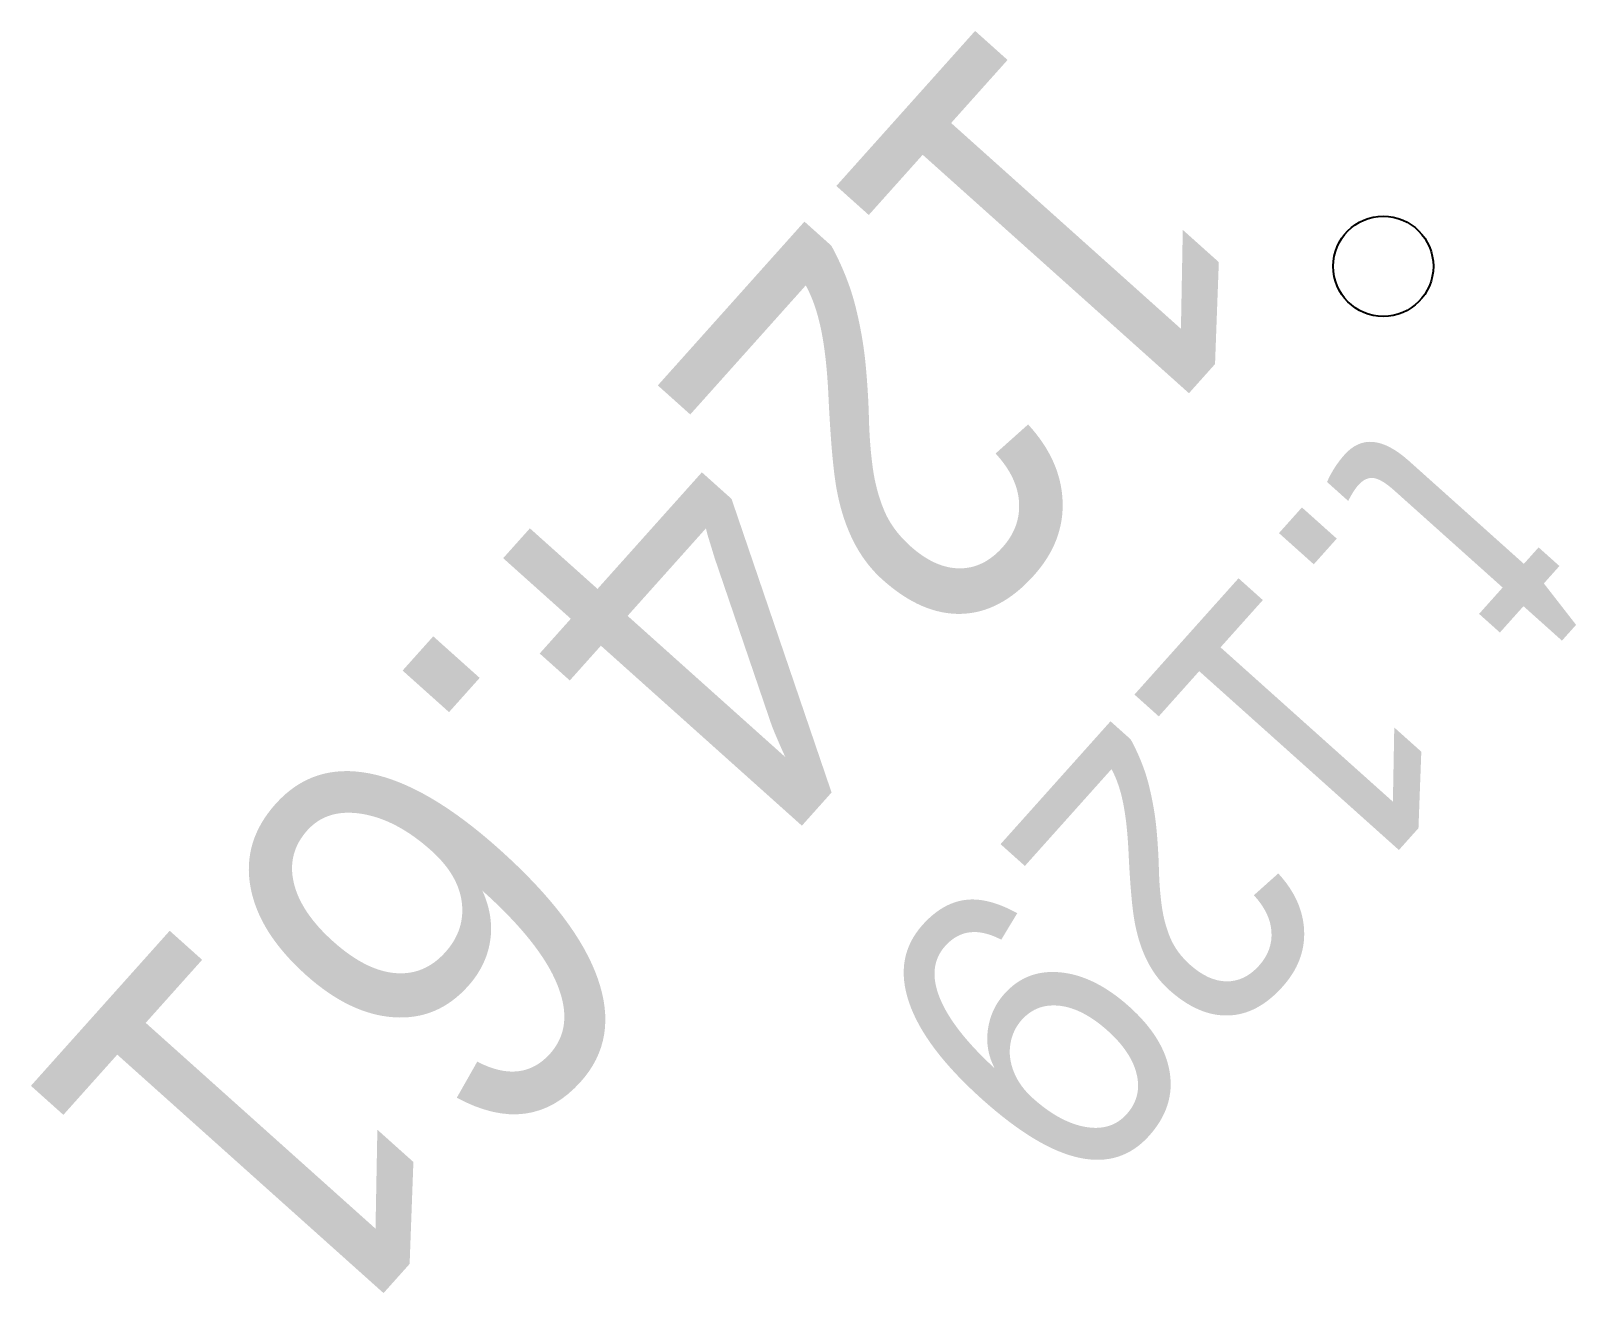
# Model space of a CAD drawing. Header units: metres. Extents: x -2858 to 512, y -1995 to 1252.
# Drawn here: x -2066.317 to -2064.776, y -1446.843 to -1445.584 of the extents above; entities that cross this region are included whole.
import ezdxf
from ezdxf.enums import TextEntityAlignment as Align

# ---------------------------------------------------------------- set-up
doc = ezdxf.new("R2010")
doc.units = ezdxf.units.M
doc.header["$PDMODE"] = 33
doc.header["$PDSIZE"] = 0.1
for name, color, linetype in [('Calque commun', 7, 'Continuous'), ('Points Topo', 7, 'Continuous'), ('Points Topo Altitude', 7, 'Continuous'), ('Points Topo Matricule', 252, 'Continuous')]:
    doc.layers.add(name, color=color, linetype=linetype)
doc.styles.add('Pts Topo SPE', font='', dxfattribs={"width": 0.9})
doc.styles.get('Pts Topo SPE').set_extended_font_data('Titillium Web Light')

# ---------------------------------------------------------------- blocks, each defined once
blk = doc.blocks.new('PointTopo_SPE')
at = {"layer": 'Calque commun', "color": 1, "linetype": 'ByBlock', "lineweight": -2}
blk.add_point((0, 0), dxfattribs=at)

msp = doc.modelspace()

# ---------------------------------------------------------------- block references
at = {"layer": 'Points Topo'}
ref = msp.add_blockref('PointTopo_SPE', (-2064.968, -1445.8188, 124.6136), dxfattribs=dict(at, rotation=228.1617603435354))
ref.add_attrib('MAT', 't.129', (-2064.9602, -1445.96, 124.6136), dxfattribs={"layer": 'Points Topo Matricule', "height": 0.3, "rotation": 228.1618, "style": 'Pts Topo SPE', "width": 0.9})
ref.add_attrib('ALT', '124.61', dxfattribs={"layer": 'Points Topo Altitude', "height": 0.4, "rotation": 228.1618, "style": 'Pts Topo SPE', "width": 0.9}).set_placement((-2065.0527, -1445.8235, 124.6136), align=Align.TOP_LEFT)

doc.saveas('drawing.dxf')
